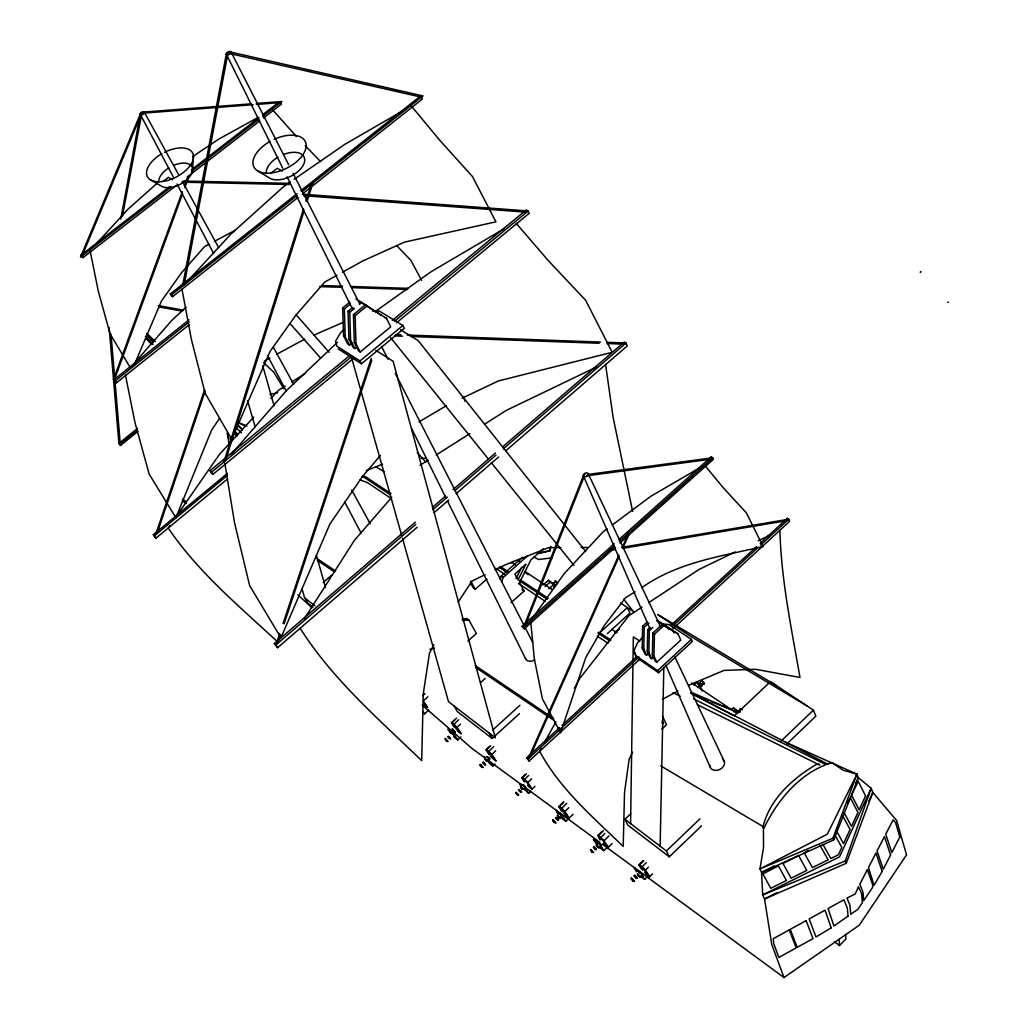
<?xml version="1.0" encoding="UTF-8"?>
<svg xmlns="http://www.w3.org/2000/svg" width="1029" height="1029" viewBox="0 0 1029 1029"><rect width="100%" height="100%" fill="white"/><g stroke="black" fill="none" stroke-linecap="round" stroke-linejoin="round"><path stroke-width="1.5" d="M552.83 583.867L552.92 582.851L553.975 583.031L555.428 585.925L553.653 584.768M554.798 581.874L554.798 581.102L556.162 581.488M555.506 581.771L556.097 581.334L557.525 583.083M630.584 823.624L632.951 663.975M633.002 660.785L633.349 636.835L639.742 641.196M648.9 653.106L646.624 655.203L645.042 654.11L642.186 647.948L642.636 626.185L647.344 621.876M646.624 655.203L643.768 649.029L644.231 627.253L648.939 622.944M660.129 846.185L663.821 667.358M653.981 656.592L651.691 658.689L650.109 657.595L647.267 651.421L647.73 629.619L650.084 627.471M651.691 658.689L648.849 652.515L649.325 630.7L652.862 627.458M652.36 654.92L652.849 633.079L662.29 624.423L678.008 633.851L680.774 640.051L656.798 662.187L655.203 661.094L652.36 654.92L653.955 656.013L656.798 662.187M653.955 656.013L654.457 634.173L663.898 625.503L678.008 633.851M278.846 639.678L279.142 633.311M192.655 168.769L193.465 155.636M698.987 683.822L700.826 684.349L701.431 686.099M699.064 683.513L700.003 683.024L701.907 685.353M699.527 683.436L700.312 683.024L701.932 684.992L701.829 686.073L700.659 685.88M700.993 681.648L701.071 680.876L702.575 681.327M703.887 682.934L703.231 683.269M737.832 711.528L739.748 712.081M737.909 711.193L738.012 710.473L740.211 711.656M739.851 709.29L739.954 708.518L742.295 709.74L741.433 708.827M550.708 546.695L549.975 550.888L537.472 553.692M550.618 546.425L549.885 550.579L537.421 553.435M120.727 219.138L140.484 113.447L142.015 112.29M122.374 216.514L141.423 115.454M182.545 286.152L226.303 54.061L228.026 52.762M184.23 284.814L227.718 54.331M223.885 462.021L303.555 208.771M305.96 201.144L311.234 184.371M225.505 460.696L304.224 210.533M307.092 201.388L312.855 183.085M279.515 634.237L275.965 644.9L277.624 647.704L417.247 527.208M283.065 623.561L371.25 358.452M277.496 643.575L280.531 634.443M284.081 623.78L371.765 360.227M155.829 534.077L204.668 389.541M157.244 532.893L205.067 391.432M777.319 892.632L764.534 898.96L762.682 894.921L839.535 856.861L871.177 788.304L872.836 792.433L896.632 820.512L906.536 854.855L859.215 925.264L783.995 977.55L771.776 944.506L764.534 898.96L846.275 863.305L845.298 860.964L871.177 788.304L858.392 777.68L856.964 774.142L785.423 742.153M182.287 191.754L113.434 379.56L114.914 378.376L182.66 193.606M184.487 185.747L187.239 178.236L188.719 177.091L184.873 187.6M500.055 579.095L501.162 576.124L522.359 557.384M501.522 581.899L503.194 577.436L527.941 555.544M774.181 865.891L761.576 872.399L833.722 839.921L832.988 838.185L856.964 774.142L843.008 770.181L832.101 762.54C800.33 772.149 777.229 800.099 763.441 829.207L763.518 847.626L759.994 868.926L761.576 872.399L762.682 894.921L845.298 860.964M846.275 863.305L872.836 792.433L868.798 801.179M585.025 474.305L583.392 475.732L523.504 627.317L524.25 628.809L615.201 547.274M525.137 625.851L583.842 477.276M833.722 839.921L858.392 777.68L855.575 783.403M175.766 185.876L82.989 257.662L82.037 256.015L141.796 113.036L140.266 114.193L80.506 257.199L171.046 187.175M135.056 363.083L161.437 301.034L181.618 272.621L204.655 246.51L208.861 244.272M618.866 555.081L528.031 758.952L529.112 761.01L639.909 659.074M622.133 547.737L628.668 533.073M529.613 757.498L619.136 556.599M623.059 547.801L630.237 531.671M847.562 803.109L850.276 797.591L857.967 812.395L851.497 826.39L844.063 812.55M632.603 752.199L629.131 759.248L624.526 792.523L623.201 846.455C593 817.065 559.776 788.96 539.698 751.273L541.228 748.469M856.964 774.142L827.316 834.159L759.994 868.926L832.988 838.185M516.018 578.581L521.626 567.326M433.929 644.759L429.44 653.145L423.279 693.842L421.697 760.624C378.556 719.078 332.38 679.166 300.082 628.166M544.315 742.874L555.866 721.882M574.336 688.298L579.726 678.51L628.809 615.792L642.083 607.033M304.352 618.776L354.349 540.457L391.715 497.329M458.111 602.068L472.118 581.012L485.058 574.697M219.537 418.379L211.652 429.955L175.869 517.677L149.141 474.073L135.018 422.765L125.474 375.225M170.055 525.395L168.229 528.018C197.864 571.905 238.998 606.055 277.521 641.813M177.387 514.86L219.511 454.303L253.739 417.092M532.443 618.249L564.239 573.616L603.316 531.646L607.174 528.777M380.37 455.474L362.118 476.993L329.872 524.108L280.943 637.8L249.635 585.604L234.496 522.565L224.875 463.552M230.908 454.741L286.409 390.621L337.525 342.245M131.403 366.556L171.984 320.212L186.108 307.169M642.623 637.144L637.35 643.138L633.967 650.701L635.523 655.396L657.595 670.638L658.56 672.734L692.298 641.517L691.359 639.408L669.107 624.552L663.023 624.037M94.282 245.97L128.11 209.093L157.36 183.046M184.937 284.03L230.47 234.509L283.811 186.455L290.307 181.979M270.859 398.493L278.357 390.351L285.072 386.158M641.414 869.081A30.407 4.733 46.2 0 1 638.906 864.836L642.199 866.675L646.238 862.624M652.592 873.775L649.569 876.811A29.931 4.63 46.4 0 0 645.402 870.187L648.424 867.138M834.339 941.689L839.484 945.535L845.851 939.13L845.632 934.396M638.906 864.836L642.932 860.784M639.794 864.694L643.832 860.656M601.695 831.715L597.708 835.677L600.846 837.413L604.833 833.439M612.178 843.497L608.203 847.459A29.339 4.45 46.6 0 0 603.984 840.86L608.962 835.895M640.565 876.091A17.364 2.328 45.9 0 0 644.668 879.396L647.974 876.091M598.518 835.497L603.508 830.532M561.41 810.801A29.211 4.399 46.6 0 1 558.811 806.569L561.783 808.202L566.722 803.34M562.053 818.222A16.696 2.161 46.2 0 0 565.86 821.309L569.101 818.145A28.773 4.296 46.7 0 0 564.87 811.585L568.818 807.701M573.076 814.286L569.14 818.171A16.978 2.547 46.7 0 1 565.217 815.084M599.843 847.459A17.03 2.238 46.1 0 0 603.791 850.649L608.165 846.34M343.673 329.73L340.483 332.869L335.595 341.139L336.727 346.053L360.009 360.96L361.462 363.79L404.32 328.315L402.918 325.473L379.328 311.08L372.434 310.925M558.811 806.569L563.738 801.72M559.544 806.35L563.493 802.466M524.507 781.976A28.645 4.245 46.8 0 1 521.883 777.757L524.713 779.287L528.623 775.48M534.964 786.31L532.044 789.166A28.246 4.155 46.9 0 0 527.736 782.606L531.646 778.799M521.883 777.757L524.803 774.901M522.539 777.487L526.449 773.679M488.788 754.064A28.117 4.103 46.9 0 1 486.138 749.858L489.598 746.514M486.138 749.858L490.589 745.819M486.73 749.549L488.826 751.286L493.65 746.63M490.473 756.379A16.348 2.38 47 0 0 496.132 761.087A27.732 4.013 47.1 0 0 491.811 754.566L495.669 750.836M527.105 792.15A16.387 2.071 46.4 0 0 528.674 793.333L530.81 791.262M630.726 813.772L624.899 819.277L627.806 825.091L669.262 856.823L701.572 825.798M786.992 743.838L815.843 716.145L813.386 710.139L770.438 681.648L734.346 715.785M454.201 727.04A27.616 3.975 47.1 0 1 451.512 722.847L454.947 719.554M451.512 722.847L456.619 718.113M452.04 722.499L454.072 724.184L458.664 719.798M457.841 731.117A16.065 2.302 47.2 0 0 461.365 733.896A27.243 3.884 47.2 0 0 457.005 727.4L460.439 724.107M489.328 763.145A16.091 2.007 46.5 0 0 492.878 766.026L495 763.994M669.262 856.823L666.393 850.97L699.964 818.814M780.972 741.189L813.386 710.139M422.675 695.771L424.938 693.623M427.82 696.787L423.292 701.083A26.78 3.756 47.3 0 1 427.665 707.553A15.782 2.238 47.3 0 1 424.257 704.865M454.303 737.188A15.821 1.929 46.7 0 0 457.738 739.967L460.876 736.996M457.738 739.967A26.934 3.267 46.7 0 0 453.262 733.741L455.371 731.748M423.176 712.84A15.551 1.865 46.8 0 0 424.565 713.894L428.72 709.997M661.879 729.072L666.509 724.75L662.483 716.12M657.595 670.638L691.359 639.408M529.112 761.01L526.642 757.884L559.673 727.542M562.027 725.368L636.334 657.081M670.535 625.645L756.624 546.528M760.161 543.273L787.288 518.346L788.767 519.221L789.603 521.369L672.915 628.719M638.932 656.978L528.031 758.952L526.642 757.884M671.963 626.61L758.09 547.415M760.444 545.254L788.767 519.221L621.67 547.377M454.316 706.151L457.21 711.489L492.145 738.5L519.465 713.637M607.354 633.632L629.915 613.091L627.381 607.599L601.425 631.201M948.494 302.076L947.825 302.423M492.827 729.908L519.967 705.238M480.479 682.626L485.238 678.355M524.25 628.809L522.076 626.301L614.249 543.749M619.034 539.453L711.206 456.902L712.698 457.789L713.329 459.32L619.985 542.99M614.506 545.769L523.504 627.317L522.076 626.301M619.304 541.473L712.698 457.789L588.356 474.382L586.723 475.81M920.273 272.093L920.942 271.733L920.466 272.17M733.754 711.721L736.082 709.637L737.986 712.004M731.246 710.074L733.561 708.003L736.082 709.637M467.963 640.99L476.363 633.517L468.787 619.882L466.793 618.532L462.085 619.085M511.04 602.66L524.031 591.109L519.516 582.671L530.874 559.866L543.363 548.804M470.317 582.568L473.289 587.983L475.244 589.283L486.936 578.967M697.636 687.411L699.939 685.378L697.135 681.88L693.675 684.928M277.624 647.704L274.37 643.601L415.304 522.127M432.309 507.477L445.673 495.952M452.966 489.663L495.489 453.017M502.782 446.74L624.281 342.014L626.044 343.004L627.278 345.937L505.869 450.715M415.755 524.353L275.965 644.9L274.37 643.601M432.772 509.677L447.358 497.097M454.651 490.807L495.978 455.165M503.271 448.876L626.044 343.004L606.878 342.31M434.238 512.532L448.811 499.965M456.091 493.676L498.589 457.005M323.157 582.491L331.634 575.211M614.725 632.488L619.291 628.745L614.763 632.616M547.428 581.205L548.47 580.317L550.631 581.719L553.242 584.986A26.214 8.515 50.7 0 1 554.477 587.585M548.791 588.717L553.242 584.986M542.913 584.974L548.47 580.317M545.061 586.376L550.631 581.719M227.653 478.807L156.048 538.116L154.8 537.112L153.321 534.694L227.435 473.366M153.321 534.694L154.569 535.697L227.486 475.347M353.166 358.632L213.093 474.266L211.344 472.954L210.032 470.703L350.156 355.159M392.306 320.392L526.231 209.955L528.173 210.971L529.189 213.312L396.551 322.81M210.032 470.703L211.781 472.015L351.442 356.793M394.699 321.099L528.173 210.971L302.32 194.185M360.227 351.982L355.995 343.673L355.121 315.697L367.147 305.857L365.436 304.816L353.423 314.642L354.31 342.606L358.542 350.902L360.227 351.982L390.686 326.836L386.57 318.501L360.021 301.497M360.009 360.96L402.918 325.473M511.22 563.107L513.432 561.294M349.834 302.102L342.644 307.967L343.583 335.814L347.815 344.085L349.487 345.152L351.905 343.146M352.818 307.375L348.021 311.298L348.934 339.197L353.166 347.493L354.838 348.548L357.269 346.554M236.992 425.093L239.423 423.086L246.896 425.98M349.487 345.152L345.255 336.869L344.329 309.009L350.31 304.121M354.838 348.548L350.606 340.265L349.706 312.34L354.503 308.417M359.314 304.494L361.706 302.539M137.513 428.373L118.901 443.422L119.673 444.682L120.599 445.403L137.976 431.357M109.138 327.531L118.901 443.422L119.84 444.129L137.217 430.083M189.092 324.842L116.444 382.814L115.029 381.772L113.846 379.804L189.027 319.865M113.846 379.804L115.261 380.846L189.233 321.845M297.021 193.696L170.261 293.921L171.303 295.773L172.628 296.661L298.101 197.375M303.118 193.401L422.314 99.08L421.466 97.189L420.012 96.469L300.79 190.725M170.261 293.921L171.599 294.808L297.149 195.497M302.179 191.523L423.022 95.941L231.126 52.17A2.624 1.351 -26.2 0 0 227.332 52.389A2.624 1.351 -26.2 0 0 227.692 54.794A2.624 1.351 -26.2 0 0 231.126 52.17L229.403 53.482M271.283 172.936L277.238 168.267L282.165 171.071M82.989 257.662L80.918 255.256L169.901 186.468M191.51 169.759L258.884 117.679M262.691 114.721L279.219 101.948L280.415 102.591L281.239 104.263L263.45 118.026M191.394 171.431L258.793 119.313M262.614 116.367L281.856 101.485L256.234 103.44M187.201 177.027L259.642 120.985M163.405 181.207L168.434 177.322L172.576 179.831M142.607 113.19L144.137 112.032L251.423 103.813M612.332 524.944L650.933 496.21L701.765 466.6M376.035 310.99L431.01 271.785L504.197 228.695M294.204 179.278L344.844 144.317L404.358 109.936M192.616 156.614L218.958 138.992L258.305 117.306M648.707 602.66L699.141 569.397L735.195 551.943M420.051 465.314L428.128 460.169M436.206 455.024L469.867 433.582M484.685 424.154L506.229 410.43L596.704 366.916M291.786 381.965L305.227 373.578M635.06 591.842L625.619 597.669L603.907 626.056L585.835 657.415L560.612 732.751L542.412 698.871L534.283 658.573L530.784 622.378M641.813 587.675C677.661 562.13 721.303 556.342 763.068 546.476L746.424 512.944L723.336 487.849L705.495 466.201M419.035 421.877L446.252 405.76M337.023 275.245L324.765 282.036L295.773 315.311L270.1 351.365L231.705 439.151L205.195 393.412L191.433 339.673L181.979 289.136M342.477 272.222L362.903 260.89L404.423 242.149L495.952 221.84L472.465 176.551L440.026 140.6L411.278 105.936M262.524 114.978L265.341 113.434M264.273 361.076L269.842 358.015M276.814 354.182L304.816 339.081M732.146 708.762L733.561 708.003M662.535 699.205L677.841 691.089M214.456 241.313L235.448 230.174M805.501 851.883L808.318 850.43M495.129 569.783L505.2 564.87L548.47 547.672L560.921 547.595M758.27 540.752L769.821 535.17M462.137 398.197L498.229 381L612.178 352.304L585.694 300.339L548.02 260.324L516.275 223.383M313.652 335.235L343.12 322.399M688.967 685.173L724.069 670.394L755.492 669.287L799.97 677.468C791.545 628.68 781.127 579.957 779.918 530.282M366.234 470.613L382.608 464.143M429.916 649.273L434.482 648M555.557 810.003L560.458 813.9M270.022 394.339L277.65 392.705M610.634 549.242L615.368 548.444M609.052 550.656L615.368 549.589M623.252 548.251L787.314 520.545M641.157 866.405L642.765 870.161M588.292 475.604L711.168 459.153M552.046 557.859L538.579 559.506L533.588 556.83M462.51 620.628L468.787 619.882M634.842 867.653L634.031 867.73A30.008 4.026 45.9 0 0 636.642 871.782M144.214 113.061L253.173 104.688M256.375 104.444L280.415 102.591M421.183 458.394L425.903 458.304M581.153 547.479L587.379 547.441M819.586 764.303L816.704 764.277C792.574 778.361 769.023 799.687 762.785 827.908L763.75 826.982L660.657 765.808M183.612 181.04L289.033 183.342M182.133 182.197L289.226 184.487M321.73 285.522L342.606 286.216M350.645 286.474L408.462 288.377M319.736 286.615L342.078 287.335M351.648 287.644L407.484 289.458M396.024 334.631L400.808 334.811M407.201 335.042L600.486 342.078M394.493 335.891L402.48 336.187M410.481 336.47L599.11 343.262M607.097 343.545L624.693 344.175M303.889 195.716L526.707 212.18M158.222 305.587L183.419 310.179M158.582 306.835L182.21 311.144M230.972 53.842L421.466 97.189M519.105 559.737L520.121 559.905M552.83 583.224L554.399 584.24L555.043 585.938L554.387 585.784M703.283 683.423L703.977 683.616M703.026 684.144L703.952 684.401L704.042 683.037L702.511 681.172M701.135 685.404L701.868 685.61M362.645 475.835L365.694 476.813L391.007 493.676M361.758 476.594L364.678 477.675L389.991 494.537M360.124 479.887L367.417 482.601L391.483 498.679M376.048 466.87L384.151 471.706M703.952 698.755L708.338 700.492M711.258 701.662L730.243 709.213L691.205 692.247M672.992 692.658L680.195 696.209M697.456 704.724L819.753 765.087M693.585 698.845L824.422 763.865M239.423 423.086L245.134 426.045M690.973 693.096L828.242 764.38M690.858 693.147L732.918 715.348M280.042 103.62L281.239 104.263M150.414 179.805L161.592 186.236A18.445 9.956 -27.7 0 0 182.557 182.943A18.445 9.956 -27.7 0 0 192.217 167.135A18.445 9.956 -27.7 0 0 174.557 165M452.606 728.982L454.535 731.349M452.207 729.034L454.985 732.082L454.381 731.722M452.168 729.497L454.535 732.082M450.368 732.198L453.056 734.127L450.085 730.873L452.13 733.664M657.184 620.603L667.757 626.995L668.876 629.465M657.492 620.911L667.757 626.995M673.982 632.886L672.876 630.417L657.158 620.989L658.766 622.056M489.199 758.502L489.765 758.836L487.437 756.572M486.987 757.087L489.675 759.248L487.051 756.688M486.357 760.881L486.961 761.319L486.035 760.007L486.807 760.894M672.902 623.613L657.737 614.519L688.581 635.086L806.89 705.843M675.667 625.259L776.329 685.558M524.996 786.542L525.587 786.889L523.195 784.574M524.841 786.915L525.51 787.314L522.809 784.69M524.481 786.979C526.436 787.725 520.558 782.554 523.529 786.066M522.127 788.973L522.745 789.423L521.832 788.098M257.829 170.994L269.894 178.274A20.683 11.448 -26.4 0 0 293.857 174.531A20.683 11.448 -26.4 0 0 304.005 156.82A20.683 11.448 -26.4 0 0 283.528 154.466M561.988 815.508L562.606 815.881L560.149 813.502M561.821 815.881L562.516 816.306L559.583 813.103L560.676 814.775M561.448 815.958L562.04 816.319L559.686 814.029M557.538 816.061L559.725 818.454L557.499 816.306M600.769 845.143L601.502 845.594L598.659 842.841M600.396 845.221L601.026 845.594L598.608 843.265M374.029 310.835L375.714 311.864M381.129 315.183L355.918 299.04M384.859 317.459L386.57 318.501M596.447 845.349L598.672 847.793L596.396 845.581M598.698 847.343L599.483 847.819L596.293 844.333L597.437 846.121M400.628 329.807L418.07 340.496L585.733 551.518M642.186 874.071L642.868 874.483L640.282 871.987M642.006 874.457L642.778 874.933L639.742 871.614L640.81 873.299M641.646 874.547C643.974 875.563 637.581 869.878 640.617 873.557M638.34 875.859L639.665 876.644M639.305 876.798L639.922 877.171L639.022 875.833M342.644 307.967L344.329 309.009M348.021 311.298L349.706 312.34M353.423 314.642L355.121 315.697M375.804 350.349L393.117 361.243L495.309 737.78L448.503 701.675L402.48 538.296M343.583 335.814L345.255 336.869M348.934 339.197L350.606 340.265M354.31 342.606L355.995 343.673M450.252 738.153L448.515 736.288M450.033 738.578L450.612 738.938L448.065 736.468M449.596 738.706L447.924 736.918M483.321 761.846L485.276 764.174M485.058 764.611L485.662 764.997L483.064 762.476M338.181 348.87L361.462 363.79M182.326 499.116L186.339 501.676M182.442 500.982L186.455 503.541M446.663 741.176L447.216 741.6L445.454 739.504M520.738 791.906L521.369 792.304L518.706 789.732M480.556 765.717L479.977 765.28L481.932 767.197M520.957 791.455L521.523 791.828L519.169 789.539M520.288 792.034C522.14 792.844 516.391 787.725 519.362 791.134M558.04 819.418L558.631 819.791L556.213 817.463M501.162 576.124L503.194 577.436M521.999 589.797L524.031 591.109M557.795 819.856L558.464 820.293L555.737 817.643M518.127 794.555L518.809 794.993L515.953 792.227M557.358 819.997L557.924 820.37L555.609 818.119M517.304 794.62L517.909 795.07L516.97 793.796M549.537 582.054L550.605 582.748M553.255 821.078C551.698 820.627 557.461 825.194 553.165 820.949M595.174 849.337L595.765 849.722L593.386 847.42M634.571 875.01L637.247 877.878L636.591 877.454M734.667 709.843L737.767 712.943M636.359 877.904L637.092 878.393L634.224 875.628M635.909 878.071L636.539 878.47L634.096 876.129M591.045 850.468L590.389 849.967L592.215 852.153M592.125 852.025L592.781 852.526L590.955 850.34M631.767 879.255L631.086 878.74L632.925 880.953M633.658 880.721L634.443 881.248L631.214 877.776L632.385 879.499M632.835 880.824L633.517 881.338L632.591 880.039M524.893 571.391L551.634 589.218M611.779 629.336L617.13 632.899M500.261 566.439L508.262 571.764M520.25 579.751L548.225 598.389M598.865 632.115L610.853 640.102M499.258 567.326L507.246 572.664M519.246 580.652L547.222 599.29M597.862 633.028L609.85 641.016M495.746 568.317L505.098 574.568M518.462 583.494L545.203 601.348M597.334 636.166L608.023 643.305M671.268 629.336L672.876 630.417M662.29 624.423L663.898 625.503M620.513 602.981L633.645 611.805L623.664 599.251M691.72 682.909L736.957 713.29M642.636 626.185L644.231 627.253M647.73 629.619L649.325 630.7M652.849 633.079L654.457 634.173M317.022 558.541L335.634 571.121M475.179 665.493L553.602 718.525M317.305 560.329L334.579 572.021M475.488 667.319L553.911 720.364M80.918 255.256L82.037 256.015M642.186 647.948L643.768 649.029M647.267 651.421L648.849 652.515M658.56 672.734L636.501 657.492L634.944 652.798M512.944 563.326L515.542 565.153M662.02 722.577L663.576 723.683L662.226 720.776M484.775 757.807L471.848 748.327L422.173 705.084M487.36 759.711L522.256 785.333M524.841 787.236L599.804 842.288M602.389 844.192L783.995 977.55M524.404 571.867L528.199 574.735M624.899 819.277L666.393 850.97M314.977 605.875L304.635 597.862L301.96 588.614M312.906 607.123L307.903 603.251L304.97 598.119M558.657 812.383L557.139 811.559L557.962 812.884M521.51 784.497L520.069 783.725L520.918 785.063M450.663 731.297L449.377 730.641L451.988 733.561M297.87 594.826L311.98 607.779M263.604 362.735L273.624 371.996L283.772 388.653M738.899 710.73L740.07 711.824M701.997 681.134L704.029 683.629M555.583 581.282L557.486 583.61M553.653 583.019L555.428 585.192M631.677 879.126L632.629 880.039M591.701 850.739L593.694 852.436L590.697 849.542M236.76 423.871L242.497 429.427M597.81 846.443L596.55 845.709M597.142 846.52L598.093 847.433M558.245 817.232L559.171 818.119M516.121 792.935L517.008 793.796M517.394 794.748L515.773 792.999M147.121 333.692L155.186 341.538M520.97 787.211L523.529 789.449L520.455 786.092L521.626 787.867M521.317 788.227L522.217 789.102M486.447 761.01L484.685 758.836L487.733 761.344L484.698 758.039L485.881 759.814M480.466 765.589L482.074 767.312M146.478 333.396L154.491 341.216M236.67 424.462L242.368 430.006M447.474 741.124L445.133 738.333L448.091 741.523M445.917 740.481L446.753 741.292M146.401 335.158L153.18 341.911M235.718 427.318L241.403 432.977M145.321 336.354L153.128 344.342M234.625 430.945L237.995 434.392M147.469 339.57L151.893 344.149M234.831 433.209L237.056 435.511M305.227 145.681L320.546 161.617M396.718 245.622L410.815 260.273L421.607 280.338M146.131 338.58L151.687 344.342M233.57 432.682L236.876 436.129M637.183 869.634L640.36 873.042M639.421 872.489L635.69 869.351L636.475 870.675M598.402 843.201L593.334 839.162A29.417 3.859 46 0 0 595.984 843.214M598.556 843.793L594.955 840.757L597.257 844.256M453.262 733.741L447.898 729.188A27.294 3.331 46.6 0 0 450.676 733.201M642.199 866.675L645.402 870.187M642.366 867.383L647.691 874.779A12.052 1.878 46.3 0 1 644.746 872.425M600.846 837.413L603.984 840.86M561.783 808.202L564.87 811.585M524.713 779.287L527.736 782.606M488.826 751.286L491.811 754.566M454.072 724.184L457.005 727.4M272.363 109.563L296.481 136.574M289.921 323.44L320.714 358.208M296.275 314.951L329.19 352.342M417.311 452.477L425.8 462.137M445.184 739.607L445.943 740.468M591.842 851.24L592.614 852.346M520.584 787.314L521.356 788.214M697.006 682.909L698.807 685.147M390.608 337.615L488.338 458.998M491.36 462.754L573.976 565.384M558.554 816.846L557.384 815.058L560.522 818.492L557.654 816.421M517.6 559.635L519.323 561.77M638.636 875.447L637.491 873.66L640.745 877.21L637.478 874.509L638.392 875.859M452.528 733.317L455.397 737.188M488.994 761.061L491.142 764.174A10.985 1.363 46.5 0 1 488.646 762.116M524.777 788.33L526.295 790.491M561.95 816.254L564.059 819.393A11.396 1.466 46.2 0 1 560.432 816.319M423.858 702.498L425.98 705.714A10.779 1.518 47.3 0 1 423.588 703.81M455.332 727.953L453.352 724.094L459.641 732.031A10.959 1.569 47.2 0 1 456.271 729.239M489.971 755.003C484.286 746.861 493.393 755.916 494.383 759.196A11.165 1.621 47 0 1 490.91 756.302M562.67 811.804C557.062 803.585 566.439 812.884 567.326 816.203A11.589 1.736 46.7 0 1 563.609 813.116M484.402 756.559L485.251 757.884M130.361 367.713L110.039 333.782L98.334 291.336L90.05 250.587M154.569 535.697L156.048 538.116M601.373 847.742L601.952 848.693A11.615 1.518 46.1 0 1 599.2 846.43M119.84 444.129L120.599 445.403M115.261 380.846L116.444 382.814M642.225 876.451L642.791 877.403A11.846 1.582 45.9 0 1 641.98 876.798M211.781 472.015L213.093 474.266M524.25 780.689C522.706 776.445 529.716 785.436 530.257 787.236A11.37 1.685 46.8 0 1 527.62 785.114M823.084 844.693L830.853 858.508L838.378 854.777L841.799 847.356L834.943 835.046M819.972 845.336L828.139 859.845L812.434 867.627L804.099 852.604M171.599 294.808L172.628 296.661M836.526 830.995L843.548 843.6L850.083 829.464L842.61 815.663M600.113 838.686L599.341 837.284L603.045 840.346L606.351 845.452A11.821 1.801 46.5 0 1 603.521 843.188M470.78 581.153L475.244 589.283M144.382 112.251L178.416 174.261M182.274 181.31L218.637 247.552M273.56 347.635L293.664 384.28M351.686 489.984L370.247 523.812M489.277 733.124L492.145 738.5M140.368 114.489L173.284 176.911M177.027 184.011L213.685 253.533M267.566 355.687L286.268 391.149M344.625 501.818L361.089 533.035M230.998 51.849L288.699 164.781M293.072 173.361L359.545 303.439M381.45 346.323L388.023 359.198M395.329 373.488L523.877 625.079M525.33 627.934L532.636 642.237M226.431 54.383L282.756 168.19M287.04 176.821L352.625 309.356M411.806 428.913L446.02 498.049M447.448 500.93L525.883 659.383M588.305 473.906A2.637 1.788 -24.5 0 1 585.038 476.774A2.637 1.788 -24.5 0 1 584.189 473.79A2.637 1.788 -24.5 0 1 588.305 473.906L661.145 627.883M674.883 656.939L724.365 761.524M485.135 765.074L482.923 762.926M583.392 475.732L649.878 628.59M665.866 665.326L709.984 766.746M711.206 456.902L711.824 458.432M787.288 518.346L788.137 520.494M593.99 846.738L596.473 849.131M593.514 846.944L596.318 849.645M229.081 439.151L227.255 433.08L229.351 445.531M247.565 400.68L255.141 426.868M262.717 365.707L274.074 405.773M316.405 555.261L325.576 587.623M599.071 842.712L601.579 845.143M351.674 357.963L401.619 535.209M463.745 396.589L464.825 401.181M632.629 511.387L613.052 417.002L605.554 364.317M111.042 334.489L120.161 442.406M839.162 939.258L839.484 945.535M158.788 181.889A18.445 9.956 -27.7 0 1 168.846 167.868M164.486 152.292A25.532 13.699 -27.6 0 1 192.822 160.575A25.532 13.699 -27.6 0 1 154.363 181.336A25.532 13.699 -27.6 0 1 161.836 153.72M266.395 173.412A20.683 11.448 -26.4 0 1 278.01 157.154M274.151 139.314A28.645 15.744 -26.4 0 1 305.189 150.414A28.645 15.744 -26.4 0 1 261.623 172.499A28.645 15.744 -26.4 0 1 270.112 141.359M423.433 712.197A26.484 3.151 46.8 0 1 424.565 713.894M488.428 759.762A27.41 3.383 46.6 0 1 492.878 766.026M524.25 787.044A27.899 3.511 46.4 0 1 528.674 793.333M526.179 790.902A11.19 1.415 46.4 0 1 523.388 788.471M521.253 786.246A28.297 3.589 46.3 0 1 519.619 783.918M455.358 737.652A10.792 1.312 46.7 0 1 453.622 736.172M561.474 814.994A28.426 3.64 46.3 0 1 565.86 821.309M558.245 814.055A28.838 3.73 46.2 0 1 556.625 811.727M642.07 875.345A29.545 3.936 46 0 1 644.668 879.396M601.155 846.61A28.979 3.782 46.1 0 1 603.791 850.649M649.569 876.811A17.66 2.753 46.3 0 1 645.35 873.505M608.203 847.459A17.313 2.65 46.5 0 1 604.139 844.269M600.267 839.908A29.79 4.553 46.4 0 1 598.698 837.477M532.044 789.166A16.657 2.47 46.9 0 1 528.263 786.182M699.939 685.378A28.13 9.505 49.3 0 1 702.138 690.973M551.904 589.102A10.547 3.447 50.6 0 1 551.004 588.369M722.525 759.042A7.666 5.917 -24.6 0 1 719.824 769.448A7.666 5.917 -24.6 0 1 709.791 765.177M534.63 659.949A6.933 4.978 -27.7 0 1 525.356 658.187M140.304 113.833L140.266 114.193A2.302 1.196 -27.5 0 0 143.211 114.27A2.302 1.196 -27.5 0 0 143.906 111.929A2.302 1.196 -27.5 0 0 140.484 113.447L140.304 113.833M858.43 886.908L855.228 893.982L846.983 898.098L849.915 905.224L850.751 914.279L857.826 909.379L862.353 902.665L861.595 893.545L858.43 886.908M865.569 795.944L859.164 809.823L851.536 795.044L858.276 781.358L865.569 795.944M525.755 564.406L518.05 579.88L514.899 574.015L525.755 564.406M882.162 871.422L874.058 885.313L868.476 867.498L875.949 853.054L882.162 871.422M890.574 855.022L883.255 869.286L877.055 850.919L884.464 836.59L890.574 855.022M899.783 837.104L891.834 852.591L885.725 834.146L893.082 819.959L895.577 822.57L899.783 837.104M867.357 869.659L859.82 884.22L863.009 892.323L863.704 900.658L872.721 887.294L872.489 884.168L867.357 869.659M831.188 927.862L816.01 936.969L809.154 918.936L825.039 910.176L831.188 927.862M848.05 916.157L833.902 925.971L828.075 908.504L843.947 899.77L847.279 908.105L848.05 916.157M789.217 929.907L773.306 938.68L773.692 943.452L778.85 957.459L796.24 947.863L789.217 929.907M806.119 920.608L790.221 929.367L797.218 947.323L812.987 938.628L806.119 920.608M778.426 865.865L762.901 873.878L770.695 888.297L786.426 880.502L778.426 865.865M798.53 855.485L783.018 863.498L791.082 878.2L806.8 870.418L798.53 855.485M480.762 764.804L480.106 764.393L483.128 767.621L480.762 764.804M553.473 820.139L552.753 819.676L555.879 823.02L553.473 820.139"/></g></svg>
